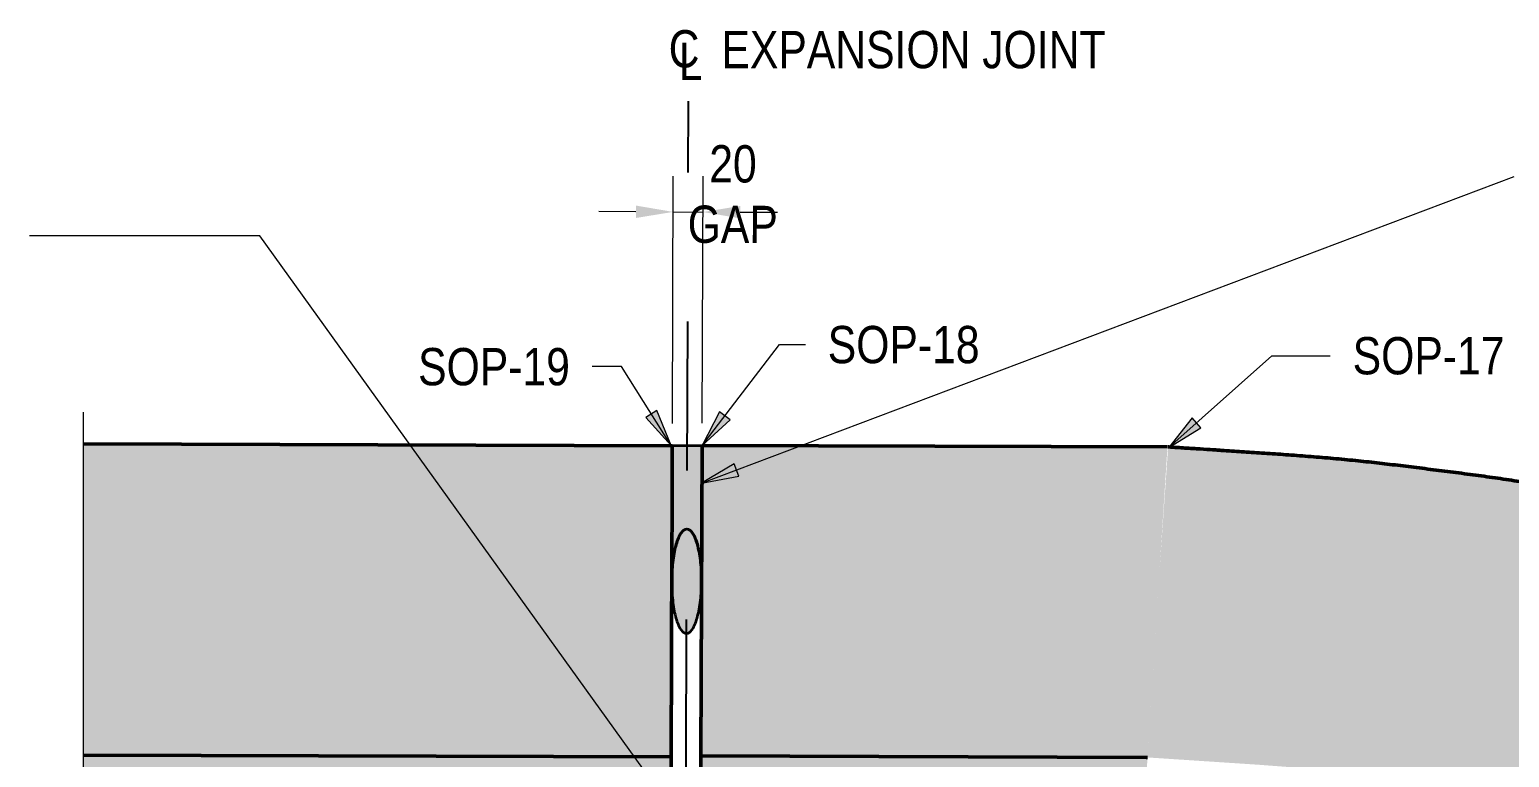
# Model space of a CAD drawing. Header units: metres. Extents: x -1143 to -1130, y 3 to 545.
# Drawn here: x -1136 to -1135.007, y 544.215 to 544.703 of the extents above; entities that cross this region are included whole.
import ezdxf

# ---------------------------------------------------------------- set-up
doc = ezdxf.new("R2010")
doc.units = ezdxf.units.M
doc.linetypes.add('JacobsCenter', pattern=[0.015, 0.009, -0.0015, 0.003, -0.0015])
doc.layers.get('Defpoints').update_dxf_attribs({"color": 41})
for name, color, linetype, lineweight in [('A-ANNO-DIMS', 7, 'Continuous', 9), ('A-ANNO-NOTE', 7, 'Continuous', 9), ('A-DETL', 7, 'Continuous', 13), ('A-DETL-GENF', 7, 'Continuous', 9), ('A-FLOR', 7, 'Continuous', 50), ('G-ANNO-TEXT', 7, 'Continuous', 9)]:
    doc.layers.add(name, color=color, linetype=linetype, lineweight=lineweight)
doc.styles.add('Arial Narrow', font='ARIALN.TTF', dxfattribs={"height": 0.025})
doc.dimstyles.new('Dimension_Standard_T__mm__1', dxfattribs={"dimscale": 0.3048, "dimtxt": 0.025586, "dimasz": 0.082021, "dimexe": 0.07874, "dimexo": 0.049213, "dimgap": 0.032808, "dimtad": 1, "dimdec": 0, "dimlfac": 1000, "dimzin": 0, "dimdsep": 46, "dimtxsty": 'Arial Narrow', "dimsah": 1, "dimcen": 0.09, "dimaunit": 1, "dimadec": 4, "dimazin": 0, "dimtfac": 1, "dimtdec": 4, "dimtix": 1, "dimtmove": 2, "dimatfit": 3, "dimfxl": 1, "dimtvp": 1, "dimtolj": 1, "dimtzin": 0, "dimlwd": 18, "dimlwe": 18, "dimarcsym": 2})

# ---------------------------------------------------------------- blocks, each defined once
blk = doc.blocks.new('CS_DET_BreakLine_ViewScale - Std Break-8011210-DRG - 2873173 - DETAIL C')
at = {"layer": 'A-DETL-GENF'}
for p, q in [((-1136.44601, 544.14561), (-1136.44601, 544.44631)), ((-1136.46601, 544.13061), (-1136.42601, 544.14061)), ((-1136.42601, 544.14061), (-1136.44601, 544.14561)), ((-1136.44601, 544.12561), (-1136.46601, 544.13061)), ((-1136.44601, 543.82492), (-1136.44601, 544.12561))]:
    blk.add_line(p, q, dxfattribs=at)
blk = doc.blocks.new('CS_Annot_Centreline Symbol2 - CS_Annot_Centreline Symbol-5074296-DRG - 2873173 - DETAIL C')
at = {"layer": 'A-ANNO-NOTE', "char_height": 0.025, "attachment_point": 1, "style": 'Arial Narrow'}
for s, insert, width in [('C  ', (-1136.05347, 544.70265), 0.0440928), ('L', (-1136.04665, 544.6942), 0.0192405)]:
    blk.add_mtext(s, dxfattribs=dict(at, insert=insert, width=width))
blk = doc.blocks.new('DIMBLOCK7-DRG - 2873173 - DETAIL C')
at = {"layer": 'A-ANNO-DIMS', "color": 0, "lineweight": 18, "transparency": 16777216}
for p, q in [((-1135.56858, 544.43873), (-1135.56796, 544.60466)), ((-1135.54858, 544.43889), (-1135.54796, 544.60459)), ((-1135.59305, 544.58075), (-1135.61805, 544.58085)), ((-1135.56805, 544.58066), (-1135.54805, 544.58059)), ((-1135.52305, 544.58049), (-1135.49805, 544.5804))]:
    blk.add_line(p, q, dxfattribs=at)
at = {"layer": 'A-ANNO-DIMS', "color": 0, "transparency": 16777216}
for points in [[(-1135.59303, 544.58492), (-1135.59306, 544.57659), (-1135.56805, 544.58066)], [(-1135.52303, 544.58466), (-1135.52307, 544.57633), (-1135.54805, 544.58059)]]:
    blk.add_solid(points, dxfattribs=at)
at = {"layer": 'Defpoints', "color": 0, "transparency": 16777216}
for p in [(-1135.54805, 544.58059), (-1135.56863, 544.42373), (-1135.54863, 544.42389)]:
    blk.add_point(p, dxfattribs=at)
at = {"layer": 'A-ANNO-DIMS', "color": 0, "lineweight": 18, "transparency": 16777216, "insert": (-1135.528, 544.59246), "char_height": 0.025, "width": 0.0726149, "attachment_point": 5, "rotation": 359.78653, "line_spacing_factor": 0.974696, "style": 'Arial Narrow'}
blk.add_mtext('\\A1;20\\PGAP', dxfattribs=at)

msp = doc.modelspace()

# ---------------------------------------------------------------- hatches: boundary and pattern name
at = {"layer": 'A-DETL-GENF', "true_color": 0x808080}
for points in [[(-1135.54899, 544.3329), (-1135.54862, 544.42366), (-1135.56862, 544.42374), (-1135.56899, 544.33298), (-1135.5688, 544.33941), (-1135.56827, 544.34562), (-1135.56742, 544.3514), (-1135.56629, 544.35655), (-1135.56491, 544.36089), (-1135.56332, 544.36429), (-1135.56159, 544.36661), (-1135.55977, 544.36779), (-1135.55793, 544.36779), (-1135.55597, 544.36639), (-1135.55432, 544.36406), (-1135.55278, 544.36062), (-1135.55146, 544.35626), (-1135.55039, 544.3511), (-1135.5496, 544.34532), (-1135.54913, 544.33911), (-1135.54902, 544.33406)], [(-1135.55824, 544.29786), (-1135.55642, 544.29904), (-1135.55469, 544.30137), (-1135.55311, 544.30476), (-1135.55173, 544.3091), (-1135.55059, 544.31425), (-1135.54975, 544.32003), (-1135.54922, 544.32624), (-1135.54902, 544.33267), (-1135.54916, 544.33911), (-1135.54964, 544.34532), (-1135.55044, 544.3511), (-1135.55153, 544.35626), (-1135.55288, 544.36062), (-1135.55443, 544.36403), (-1135.55615, 544.36637), (-1135.55795, 544.36756), (-1135.5598, 544.36757), (-1135.56162, 544.36639), (-1135.56335, 544.36406), (-1135.56493, 544.36067), (-1135.56631, 544.35632), (-1135.56745, 544.35117), (-1135.56829, 544.3454), (-1135.56882, 544.33919), (-1135.56902, 544.33276), (-1135.56888, 544.32632), (-1135.56825, 544.31906), (-1135.5676, 544.31432), (-1135.56651, 544.30917), (-1135.56516, 544.30481), (-1135.56361, 544.3014), (-1135.5619, 544.29906), (-1135.56009, 544.29787)]]:
    msp.add_hatch(color=8, dxfattribs=at).paths.add_polyline_path(points)
at = {"layer": 'A-FLOR', "true_color": 0xc0c0c0}
for points in [[(-1135.56941, 544.21494), (-1135.56872, 544.42372), (-1135.96363, 544.42493), (-1135.96363, 544.21617), (-1135.62201, 544.2151)], [(-1135.56863, 544.42372), (-1135.56872, 544.42373), (-1135.5688, 544.42372)], [(-1135.24975, 544.21458), (-1135.23637, 544.42294), (-1135.54863, 544.42389), (-1135.54941, 544.2155), (-1135.26704, 544.21463)], [(-1134.07715, 543.71692), (-1133.94636, 543.87843), (-1133.95543, 543.88705), (-1133.9682, 543.89886), (-1133.98311, 543.91233), (-1134.01551, 543.94115), (-1134.03047, 543.95418), (-1134.04372, 543.9654), (-1134.05717, 543.97644), (-1134.07481, 543.99056), (-1134.10262, 544.01246), (-1134.12046, 544.02626), (-1134.13437, 544.03673), (-1134.14643, 544.04553), (-1134.16276, 544.05714), (-1134.18767, 544.0745), (-1134.21053, 544.09022), (-1134.22502, 544.09992), (-1134.23958, 544.10939), (-1134.25537, 544.11932), (-1134.27366, 544.13057), (-1134.3083, 544.15157), (-1134.32339, 544.16048), (-1134.33851, 544.16913), (-1134.35376, 544.17755), (-1134.37589, 544.18943), (-1134.40719, 544.20595), (-1134.42499, 544.21513), (-1134.44055, 544.2229), (-1134.45401, 544.22938), (-1134.47221, 544.23784), (-1134.50217, 544.25148), (-1134.52743, 544.26278), (-1134.54341, 544.26966), (-1134.55946, 544.27629), (-1134.57804, 544.28366), (-1134.6064, 544.29459), (-1134.6371, 544.30619), (-1134.65351, 544.31212), (-1134.66995, 544.31779), (-1134.68654, 544.32325), (-1134.71683, 544.33288), (-1134.74666, 544.34217), (-1134.76342, 544.34717), (-1134.78019, 544.35191), (-1134.79711, 544.35643), (-1134.82156, 544.36265), (-1134.856, 544.37118), (-1134.87529, 544.37576), (-1134.89224, 544.37951), (-1134.90931, 544.38303), (-1134.93156, 544.38734), (-1134.96898, 544.39431), (-1134.98877, 544.39781), (-1135.00591, 544.40059), (-1135.02297, 544.40308), (-1135.04291, 544.40573), (-1135.07996, 544.41037), (-1135.10095, 544.4128), (-1135.11785, 544.41453), (-1135.13518, 544.41606), (-1135.15748, 544.41776), (-1135.19183, 544.42009), (-1135.23593, 544.42293), (-1135.24165, 544.34069), (-1135.24975, 544.21453), (-1135.17589, 544.20967), (-1135.15343, 544.20797), (-1135.13666, 544.20647), (-1135.12039, 544.20476), (-1135.10139, 544.20251), (-1135.06319, 544.19768), (-1135.04599, 544.19532), (-1135.03209, 544.1932), (-1135.01755, 544.19074), (-1134.99712, 544.18704), (-1134.95883, 544.17982), (-1134.93953, 544.17596), (-1134.92561, 544.17294), (-1134.91119, 544.16958), (-1134.88829, 544.16398), (-1134.85551, 544.15573), (-1134.83636, 544.1507), (-1134.8228, 544.1469), (-1134.80631, 544.14199), (-1134.78391, 544.13503), (-1134.74708, 544.12333), (-1134.73114, 544.11804), (-1134.71683, 544.11303), (-1134.70135, 544.10735), (-1134.67669, 544.09797), (-1134.64563, 544.08596), (-1134.62977, 544.07957), (-1134.6166, 544.07404), (-1134.60081, 544.0671), (-1134.57208, 544.05414), (-1134.54637, 544.04232), (-1134.53047, 544.03476), (-1134.51843, 544.02878), (-1134.50271, 544.02069), (-1134.47722, 544.00727), (-1134.4482, 543.99173), (-1134.43559, 543.98472), (-1134.4229, 543.97742), (-1134.40778, 543.96845), (-1134.38275, 543.95326), (-1134.35882, 543.93855), (-1134.34411, 543.92922), (-1134.33239, 543.92154), (-1134.318, 543.9118), (-1134.29086, 543.89303), (-1134.27096, 543.87906), (-1134.2571, 543.86907), (-1134.24574, 543.8606), (-1134.23177, 543.84987), (-1134.20915, 543.83212), (-1134.18437, 543.81241), (-1134.17227, 543.80249), (-1134.16116, 543.79307), (-1134.14787, 543.78149), (-1134.12601, 543.76207), (-1134.10338, 543.74173), (-1134.09113, 543.73037), (-1134.07991, 543.71962), (-1134.07775, 543.7175)], [(-1135.56948, 544.19697), (-1135.56941, 544.21494), (-1135.96363, 544.21617), (-1135.96363, 544.1982), (-1135.62201, 544.19713)], [(-1135.2509, 544.19662), (-1135.24975, 544.21458), (-1135.54941, 544.2155), (-1135.54948, 544.19753), (-1135.26704, 544.19667)]]:
    msp.add_hatch(color=9, dxfattribs=at).paths.add_polyline_path(points)
at = {"layer": 'G-ANNO-TEXT'}
for points in [[(-1135.56932, 544.424), (-1135.579, 544.44747), (-1135.58644, 544.44274)], [(-1135.54856, 544.42384), (-1135.52988, 544.44103), (-1135.53689, 544.44638)], [(-1135.23551, 544.4225), (-1135.21391, 544.43584), (-1135.21978, 544.44242)], [(-1135.54898, 544.39869), (-1135.52404, 544.40339), (-1135.52715, 544.41164)]]:
    msp.add_hatch(color=256, dxfattribs=at).paths.add_polyline_path(points)

# ---------------------------------------------------------------- linework, layer by layer
at = {"layer": 'A-DETL', "linetype": 'JacobsCenter', "lineweight": 25}
msp.add_line((-1135.56093, 543.80709), (-1135.55777, 544.65503), dxfattribs=at)
at = {"layer": 'A-DETL', "lineweight": 35}
for p, q in [((-1135.56862, 544.42374), (-1135.56899, 544.33298)), ((-1135.54862, 544.42366), (-1135.56862, 544.42374)), ((-1135.54899, 544.3329), (-1135.54862, 544.42366))]:
    msp.add_line(p, q, dxfattribs=at)
for points in [[(-1135.54902, 544.33267), (-1135.54901, 544.33485), (-1135.54911, 544.33913), (-1135.54975, 544.34748), (-1135.55136, 544.3568), (-1135.55383, 544.36342), (-1135.55613, 544.36656), (-1135.55795, 544.36776), (-1135.5598, 544.36777), (-1135.56163, 544.36658), (-1135.56337, 544.36424), (-1135.56497, 544.36083), (-1135.56635, 544.35646), (-1135.56749, 544.35128), (-1135.56835, 544.34547), (-1135.56888, 544.33921), (-1135.56901, 544.33494), (-1135.56902, 544.33276)], [(-1135.56899, 544.33298), (-1135.56898, 544.33516), (-1135.56885, 544.33944), (-1135.56814, 544.34778), (-1135.56646, 544.35709), (-1135.56393, 544.36369), (-1135.56161, 544.36681), (-1135.55978, 544.36799), (-1135.55792, 544.36798), (-1135.5561, 544.36678), (-1135.55438, 544.36443), (-1135.55282, 544.361), (-1135.55146, 544.35662), (-1135.55037, 544.35143), (-1135.54956, 544.34562), (-1135.54908, 544.33936), (-1135.54899, 544.33508), (-1135.54899, 544.3329)], [(-1135.56902, 544.33276), (-1135.56903, 544.33058), (-1135.56893, 544.3263), (-1135.56829, 544.31795), (-1135.56668, 544.30862), (-1135.56421, 544.30201), (-1135.56191, 544.29887), (-1135.56009, 544.29767), (-1135.55824, 544.29766), (-1135.55641, 544.29885), (-1135.55467, 544.30119), (-1135.55307, 544.3046), (-1135.55169, 544.30897), (-1135.55055, 544.31415), (-1135.54969, 544.31996), (-1135.54916, 544.32622), (-1135.54903, 544.33049), (-1135.54902, 544.33267)]]:
    msp.add_open_spline(points, degree=3, knots=[0, 0, 0, 0, 0.058824, 0.117647, 0.235294, 0.352941, 0.411765, 0.470588, 0.529412, 0.588235, 0.647059, 0.705882, 0.764706, 0.823529, 0.882353, 0.941176, 1, 1, 1, 1], dxfattribs=at)
at = {"layer": 'A-FLOR'}
for p, q in [((-1135.96363, 544.42493), (-1135.56863, 544.42372)), ((-1135.54863, 544.42389), (-1135.54941, 544.2155)), ((-1135.23637, 544.42294), (-1135.54863, 544.42389)), ((-1135.23541, 544.4229), (-1135.23591, 544.42293)), ((-1135.56941, 544.21494), (-1135.96363, 544.21617)), ((-1135.56941, 544.21494), (-1135.56948, 544.19697)), ((-1135.54948, 544.19753), (-1135.54941, 544.2155)), ((-1135.54941, 544.2155), (-1135.25068, 544.21459)), ((-1135.25067, 544.21459), (-1135.24975, 544.21458))]:
    msp.add_line(p, q, dxfattribs=at)
at = {"layer": 'A-FLOR', "flags": 128}
msp.add_lwpolyline([(-1135.56863, 544.42372), (-1135.56872, 544.40052), (-1135.56881, 544.37732), (-1135.56889, 544.35413), (-1135.56898, 544.33093), (-1135.56907, 544.30773), (-1135.56915, 544.28453), (-1135.56924, 544.26134), (-1135.56933, 544.23814), (-1135.56941, 544.21494)], dxfattribs=at)
at = {"layer": 'A-FLOR'}
msp.add_open_spline([(-1134.73579, 544.33882), (-1134.74313, 544.3411), (-1134.76011, 544.3463), (-1134.7866, 544.35379), (-1134.81612, 544.36131), (-1134.84588, 544.36873), (-1134.87525, 544.37589), (-1134.90442, 544.38217), (-1134.93435, 544.38789), (-1134.95958, 544.39261), (-1134.97958, 544.39624), (-1134.99447, 544.3988), (-1135.00922, 544.40113), (-1135.02388, 544.40323), (-1135.03895, 544.40524), (-1135.05424, 544.40717), (-1135.06928, 544.40906), (-1135.08377, 544.41084), (-1135.09758, 544.41245), (-1135.11206, 544.41399), (-1135.12694, 544.41539), (-1135.14202, 544.41663), (-1135.1571, 544.41775), (-1135.16897, 544.41857), (-1135.17827, 544.41919), (-1135.185, 544.41964), (-1135.19154, 544.42007), (-1135.19724, 544.42044), (-1135.20205, 544.42075), (-1135.20703, 544.42107), (-1135.21416, 544.42153), (-1135.22427, 544.42218), (-1135.23174, 544.42266), (-1135.23541, 544.4229)], degree=3, knots=[0.8690842, 0.8690842, 0.8690842, 0.8690842, 0.875, 0.8828125, 0.890625, 0.8984375, 0.90625, 0.9140625, 0.921875, 0.9296875, 0.9335938, 0.9375, 0.9414062, 0.9453125, 0.9492188, 0.953125, 0.9570312, 0.9609375, 0.9648438, 0.96875, 0.9726562, 0.9765625, 0.9804688, 0.984375, 0.9863281, 0.9882812, 0.9902344, 0.9921875, 0.9931641, 0.9941406, 0.9960938, 0.9980469, 0.999911, 0.999911, 0.999911, 0.999911], dxfattribs=at)
at = {"layer": 'G-ANNO-TEXT'}
for p, q in [((-1135.54898, 544.39869), (-1135.00363, 544.60441)), ((-1135.98882, 544.5646), (-1135.99991, 544.5646)), ((-1135.84542, 544.5646), (-1135.98882, 544.5646)), ((-1135.56087, 544.16885), (-1135.84542, 544.5646)), ((-1135.54856, 544.42384), (-1135.4968, 544.49162)), ((-1135.4968, 544.49162), (-1135.47934, 544.49162)), ((-1135.62171, 544.4768), (-1135.62234, 544.4768)), ((-1135.60284, 544.4768), (-1135.62171, 544.4768)), ((-1135.56932, 544.424), (-1135.60284, 544.4768)), ((-1135.23551, 544.4225), (-1135.16635, 544.48415)), ((-1135.16635, 544.48415), (-1135.1271, 544.48415)), ((-1135.579, 544.44747), (-1135.58644, 544.44274)), ((-1135.56932, 544.424), (-1135.579, 544.44747)), ((-1135.53689, 544.44638), (-1135.54856, 544.42384)), ((-1135.52988, 544.44103), (-1135.53689, 544.44638)), ((-1135.58644, 544.44274), (-1135.56932, 544.424)), ((-1135.54856, 544.42384), (-1135.52988, 544.44103)), ((-1135.21978, 544.44242), (-1135.23551, 544.4225)), ((-1135.21391, 544.43584), (-1135.21978, 544.44242)), ((-1135.23551, 544.4225), (-1135.21391, 544.43584)), ((-1135.52715, 544.41164), (-1135.54898, 544.39869)), ((-1135.52404, 544.40339), (-1135.52715, 544.41164)), ((-1135.54898, 544.39869), (-1135.52404, 544.40339))]:
    msp.add_line(p, q, dxfattribs=at)

# ---------------------------------------------------------------- block references
at = {"layer": 'A-ANNO-NOTE'}
msp.add_blockref('CS_Annot_Centreline Symbol2 - CS_Annot_Centreline Symbol-5074296-DRG - 2873173 - DETAIL C', (0.48238, 0), dxfattribs=at)
at = {"layer": 'A-DETL-GENF'}
msp.add_blockref('CS_DET_BreakLine_ViewScale - Std Break-8011210-DRG - 2873173 - DETAIL C', (0.48238, 0), dxfattribs=at)

# ---------------------------------------------------------------- texts
at = {"layer": 'A-ANNO-NOTE', "insert": (-1135.53566, 544.70209), "char_height": 0.025, "attachment_point": 1, "style": 'Arial Narrow', "bg_fill": 3, "box_fill_scale": 1, "bg_fill_color": 256, "bg_fill_true_color": 13158600, "bg_fill_transparency": 0}
msp.add_mtext('EXPANSION JOINT', dxfattribs=at)

# ---------------------------------------------------------------- dimensions: what is measured, and where the dimension line sits
at = {"layer": 'A-ANNO-DIMS', "lineweight": 18}
dim = msp.add_linear_dim(base=(-1135.54805, 544.58059), p1=(-1135.56863, 544.42373), p2=(-1135.54863, 544.42389), angle=359.78653, text='<>\\XGAP', dimstyle='Dimension_Standard_T__mm__1', override={"dimpost": '<>', "dimfxl": 0.020001}, dxfattribs=at)
dim.commit()
dim.dimension.update_dxf_attribs({"geometry": 'DIMBLOCK7-DRG - 2873173 - DETAIL C', "text_midpoint": (-1135.528, 544.59246), "dimtype": 160, "text_rotation": 359.78653})

# ---------------------------------------------------------------- next in the draw order: texts
at = {"layer": 'G-ANNO-TEXT', "char_height": 0.025, "attachment_point": 1, "style": 'Arial Narrow', "bg_fill": 3, "box_fill_scale": 1, "bg_fill_color": 256, "bg_fill_transparency": 0}
for s, insert in [('SOP-18', (-1135.46434, 544.50412)), ('SOP-17', (-1135.1121, 544.49665)), ('SOP-19', (-1135.73921, 544.4893))]:
    msp.add_mtext(s, dxfattribs=dict(at, insert=insert))

doc.saveas('drawing.dxf')
